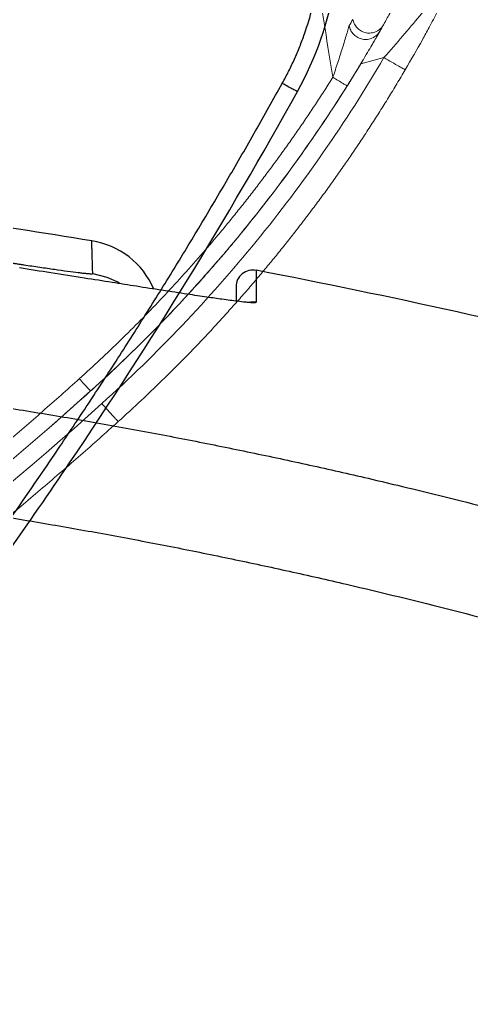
# Model space of a CAD drawing. Extents: x -4361 to 1554, y -156 to 2372.
# Drawn here: x -743.2 to -716.4, y 666.5 to 724.1 of the extents above; entities that cross this region are included whole.
import ezdxf

# ---------------------------------------------------------------- set-up
doc = ezdxf.new("R2010")
doc.units = 0
doc.header["$LTSCALE"] = 20
doc.header["$MEASUREMENT"] = 0
doc.linetypes.add('CENTER', pattern=[2, 1.25, -0.25, 0.25, -0.25])
doc.layers.get('0').update_dxf_attribs({"linetype": 'CONTINUOUS'})
doc.layers.add('CENTER', color=2, linetype='CENTER')

# ---------------------------------------------------------------- blocks, each defined once
blk = doc.blocks.new('A$C151ae08b')
at = {"color": 7, "linetype": 'Continuous', "lineweight": 15}
blk.add_line((58.151, 26.529), (58.151, 26.179), dxfattribs=at)
for points, knots in [([(54.783, 31.666), (54.729, 31.772), (54.622, 31.984), (54.463, 32.303), (54.306, 32.624), (54.151, 32.945), (53.999, 33.267), (53.849, 33.591), (53.701, 33.915), (53.555, 34.24), (53.411, 34.567), (53.27, 34.894), (53.13, 35.222), (52.947, 35.661), (52.724, 36.212), (52.466, 36.876), (52.216, 37.544), (51.975, 38.216), (51.743, 38.89), (51.596, 39.343), (51.522, 39.569)], [0, 0, 0, 0, 0.041701, 0.08339, 0.125068, 0.166737, 0.2084, 0.250057, 0.291711, 0.333364, 0.375018, 0.416674, 0.458335, 0.500001, 0.583324, 0.666631, 0.749937, 0.833257, 0.916606, 1, 1, 1, 1]), ([(51.293, 39.492), (51.33, 39.378), (51.404, 39.151), (51.517, 38.811), (51.632, 38.472), (51.75, 38.133), (51.87, 37.796), (51.992, 37.459), (52.116, 37.123), (52.243, 36.788), (52.371, 36.454), (52.502, 36.121), (52.636, 35.788), (52.816, 35.346), (53.048, 34.796), (53.334, 34.139), (53.63, 33.487), (53.934, 32.838), (54.246, 32.193), (54.462, 31.766), (54.569, 31.553)], [0, 0, 0, 0, 0.041701, 0.08339, 0.125068, 0.166737, 0.2084, 0.250057, 0.291711, 0.333364, 0.375018, 0.416674, 0.458335, 0.500001, 0.583324, 0.666631, 0.749937, 0.833257, 0.916606, 1, 1, 1, 1]), ([(54.035, 31.28), (53.98, 31.389), (53.869, 31.607), (53.706, 31.934), (53.546, 32.262), (53.388, 32.591), (53.232, 32.921), (53.078, 33.252), (52.927, 33.583), (52.779, 33.915), (52.632, 34.248), (52.488, 34.581), (52.347, 34.915), (52.207, 35.25), (52.071, 35.585), (51.936, 35.921), (51.804, 36.257), (51.674, 36.594), (51.547, 36.932), (51.422, 37.27), (51.299, 37.608), (51.179, 37.947), (51.061, 38.287), (50.946, 38.627), (50.832, 38.967), (50.759, 39.195), (50.722, 39.309)], [0, 0, 0, 0, 0.042109, 0.084179, 0.126211, 0.168205, 0.21016, 0.252076, 0.293954, 0.335794, 0.377595, 0.419358, 0.461082, 0.502768, 0.544416, 0.586025, 0.627595, 0.669127, 0.710621, 0.752076, 0.793493, 0.834871, 0.876211, 0.917513, 0.958775, 1, 1, 1, 1]), ([(59.46, 32.827), (59.494, 32.766), (59.561, 32.642), (59.664, 32.458), (59.77, 32.276), (59.877, 32.095), (59.987, 31.916), (60.099, 31.738), (60.212, 31.561), (60.328, 31.386), (60.447, 31.213), (60.567, 31.04), (60.689, 30.87), (61.022, 30.417), (61.592, 29.706), (62.453, 28.782), (63.38, 27.925), (64.133, 27.326), (64.67, 26.94), (64.966, 26.735), (65.267, 26.537), (65.571, 26.345), (65.881, 26.16), (66.194, 25.98), (66.406, 25.866), (66.512, 25.808)], [0, 0, 0, 0, 0.020905, 0.041786, 0.062647, 0.083491, 0.104321, 0.12514, 0.145951, 0.166757, 0.187561, 0.208366, 0.229176, 0.249993, 0.375215, 0.500001, 0.624847, 0.75001, 0.78568, 0.821339, 0.857001, 0.892682, 0.928399, 0.964166, 1, 1, 1, 1]), ([(70.173, 24.858), (70.103, 24.874), (69.416, 25.036), (68.162, 25.526), (66.445, 26.341), (64.837, 27.361), (63.353, 28.553), (62.022, 29.912), (60.929, 31.28), (60.367, 32.24), (60.125, 32.653)], [0, 0, 0, 0, 0.01652, 0.162221, 0.307825, 0.453378, 0.598897, 0.744402, 0.889948, 1, 1, 1, 1]), ([(54.569, 31.553), (54.569, 31.553), (54.575, 31.557), (54.596, 31.568), (54.612, 31.577), (54.651, 31.597), (54.675, 31.61), (54.727, 31.637), (54.756, 31.652), (54.783, 31.666)], [0, 0, 0, 0, 0.25, 0.25, 0.5, 0.5, 0.75, 0.75, 1, 1, 1, 1]), ([(58.068, 26.969), (58.018, 27.023), (57.918, 27.132), (57.77, 27.297), (57.623, 27.463), (57.479, 27.63), (57.336, 27.799), (57.196, 27.97), (57.057, 28.142), (56.92, 28.315), (56.784, 28.49), (56.651, 28.666), (56.52, 28.844), (56.39, 29.023), (56.226, 29.255), (56.03, 29.541), (55.805, 29.885), (55.586, 30.232), (55.375, 30.584), (55.17, 30.94), (54.972, 31.3), (54.846, 31.544), (54.783, 31.666)], [0, 0, 0, 0, 0.038555, 0.077079, 0.115575, 0.154049, 0.192504, 0.230945, 0.269376, 0.307802, 0.346227, 0.384655, 0.423091, 0.461539, 0.500003, 0.571416, 0.642788, 0.714146, 0.785519, 0.856933, 0.928418, 1, 1, 1, 1]), ([(54.569, 31.553), (54.603, 31.487), (54.671, 31.356), (54.775, 31.16), (54.881, 30.966), (54.988, 30.772), (55.098, 30.58), (55.21, 30.39), (55.324, 30.2), (55.439, 30.012), (55.557, 29.825), (55.676, 29.639), (55.798, 29.455), (55.922, 29.271), (56.047, 29.089), (56.217, 28.848), (56.434, 28.551), (56.702, 28.199), (56.977, 27.853), (57.259, 27.513), (57.549, 27.179), (57.845, 26.85), (58.049, 26.636), (58.151, 26.529)], [0, 0, 0, 0, 0.035814, 0.071597, 0.107353, 0.143086, 0.178799, 0.214497, 0.250184, 0.285863, 0.321538, 0.357215, 0.392895, 0.428584, 0.464286, 0.500004, 0.571417, 0.642783, 0.714133, 0.785497, 0.856909, 0.9284, 1, 1, 1, 1]), ([(54.569, 31.553), (55.01, 30.69), (55.511, 29.857), (56.622, 28.268), (57.232, 27.513), (57.892, 26.802)], [0, 0, 0, 0, 0.5, 0.5, 1, 1, 1, 1]), ([(54.349, 31.444), (54.312, 31.425), (54.272, 31.404), (54.194, 31.364), (54.157, 31.345), (54.096, 31.313), (54.072, 31.301), (54.042, 31.284), (54.035, 31.281), (54.035, 31.28)], [0, 0, 0, 0, 0.25, 0.25, 0.5, 0.5, 0.75, 0.75, 1, 1, 1, 1]), ([(58.151, 26.179), (57.388, 26.952), (56.684, 27.784), (55.412, 29.547), (54.843, 30.476), (54.349, 31.444)], [0, 0, 0, 0, 0.5, 0.5, 1, 1, 1, 1]), ([(57.901, 25.926), (57.846, 25.982), (57.735, 26.095), (57.572, 26.266), (57.411, 26.438), (57.253, 26.611), (57.097, 26.786), (56.943, 26.962), (56.791, 27.139), (56.641, 27.318), (56.494, 27.497), (56.349, 27.678), (56.207, 27.86), (56.067, 28.042), (55.929, 28.226), (55.793, 28.411), (55.66, 28.597), (55.529, 28.783), (55.4, 28.971), (55.274, 29.159), (55.15, 29.349), (55.028, 29.539), (54.908, 29.729), (54.791, 29.921), (54.676, 30.113), (54.564, 30.306), (54.453, 30.5), (54.345, 30.694), (54.24, 30.889), (54.136, 31.084), (54.069, 31.215), (54.035, 31.28)], [0, 0, 0, 0, 0.035711, 0.071333, 0.106869, 0.142316, 0.177676, 0.212948, 0.248132, 0.283229, 0.318238, 0.353159, 0.387992, 0.422738, 0.457396, 0.491967, 0.526449, 0.560845, 0.595152, 0.629372, 0.663503, 0.697548, 0.731504, 0.765373, 0.799154, 0.832848, 0.866454, 0.899972, 0.933402, 0.966745, 1, 1, 1, 1]), ([(57.892, 26.802), (57.892, 26.803), (57.893, 26.804), (57.897, 26.808), (57.901, 26.811), (57.913, 26.823), (57.925, 26.835), (57.959, 26.867), (57.979, 26.886), (58.023, 26.927), (58.046, 26.949), (58.068, 26.969)], [0, 0, 0, 0, 0.125, 0.125, 0.25, 0.25, 0.5, 0.5, 0.75, 0.75, 1, 1, 1, 1]), ([(66.512, 25.808), (66.336, 25.838), (65.985, 25.897), (65.459, 25.983), (64.934, 26.068), (63.882, 26.234), (62.646, 26.418), (61.238, 26.609), (60.299, 26.728), (59.483, 26.822), (58.776, 26.899), (58.304, 26.946), (58.068, 26.969)], [0, 0, 0, 0, 0.062682, 0.125242, 0.187681, 0.25, 0.499998, 0.627415, 0.749999, 0.833086, 0.916418, 1, 1, 1, 1]), ([(58.732, 26.546), (58.731, 26.547), (58.728, 26.548), (58.723, 26.551), (58.716, 26.556), (58.706, 26.562), (58.677, 26.58), (58.62, 26.615), (58.534, 26.668), (58.414, 26.744), (58.289, 26.824), (58.177, 26.898), (58.113, 26.939), (58.082, 26.96), (58.068, 26.969)], [0, 0, 0, 0, 0.021678, 0.042678, 0.063067, 0.093052, 0.125325, 0.250299, 0.375249, 0.500218, 0.74999, 0.874988, 0.945625, 1, 1, 1, 1]), ([(57.892, 26.802), (57.906, 26.788), (57.932, 26.759), (57.972, 26.717), (58.012, 26.674), (58.052, 26.632), (58.109, 26.572), (58.188, 26.49), (58.283, 26.392), (58.36, 26.314), (58.414, 26.26), (58.452, 26.221), (58.484, 26.189), (58.508, 26.166), (58.523, 26.151), (58.533, 26.142), (58.537, 26.139), (58.538, 26.137)], [0, 0, 0, 0, 0.049834, 0.099755, 0.14975, 0.199817, 0.249963, 0.365579, 0.499775, 0.62466, 0.68868, 0.749646, 0.818201, 0.874839, 0.915466, 0.957204, 1, 1, 1, 1]), ([(58.539, 26.137), (58.522, 26.153), (58.507, 26.173), (58.484, 26.216), (58.475, 26.241), (58.467, 26.291), (58.466, 26.316), (58.473, 26.365), (58.481, 26.389), (58.5, 26.431), (58.514, 26.451), (58.547, 26.488), (58.567, 26.504), (58.612, 26.529), (58.636, 26.538), (58.684, 26.548), (58.709, 26.549), (58.732, 26.546)], [0, 0, 0, 0, 0.125, 0.125, 0.25, 0.25, 0.375, 0.375, 0.5, 0.5, 0.625, 0.625, 0.75, 0.75, 0.875, 0.875, 1, 1, 1, 1]), ([(58.805, 26.472), (58.782, 26.474), (58.758, 26.473), (58.71, 26.463), (58.685, 26.454), (58.642, 26.428), (58.622, 26.412), (58.588, 26.375), (58.575, 26.355), (58.556, 26.313), (58.549, 26.289), (58.542, 26.24), (58.543, 26.215), (58.552, 26.165), (58.56, 26.141), (58.584, 26.097), (58.599, 26.078), (58.615, 26.062)], [0, 0, 0, 0, 0.125, 0.125, 0.25, 0.25, 0.375, 0.375, 0.5, 0.5, 0.625, 0.625, 0.75, 0.75, 0.875, 0.875, 1, 1, 1, 1]), ([(58.411, 26.264), (58.402, 26.273), (58.39, 26.284), (58.377, 26.298), (58.373, 26.302)], [0, 0, 0, 0, 0.6977428, 1, 1, 1, 1]), ([(57.901, 25.926), (57.901, 25.926), (57.906, 25.932), (57.929, 25.957), (57.948, 25.976), (57.997, 26.026), (58.027, 26.055), (58.089, 26.117), (58.121, 26.149), (58.151, 26.179)], [0, 0, 0, 0, 0.25, 0.25, 0.5, 0.5, 0.75, 0.75, 1, 1, 1, 1]), ([(58.858, 25.175), (58.858, 25.175), (58.851, 25.185), (58.825, 25.22), (58.805, 25.246), (58.734, 25.341), (58.67, 25.428), (58.532, 25.621), (58.457, 25.727), (58.305, 25.948), (58.227, 26.063), (58.151, 26.179)], [0, 0, 0, 0, 0.125, 0.125, 0.25, 0.25, 0.5, 0.5, 0.75, 0.75, 1, 1, 1, 1]), ([(59.407, 25.329), (59.306, 25.419), (59.104, 25.599), (58.862, 25.825), (58.683, 25.996), (58.644, 26.034), (58.626, 26.051)], [0, 0, 0, 0, 0.258881, 0.517269, 0.776052, 1, 1, 1, 1]), ([(58.405, 25.433), (58.356, 25.479), (58.195, 25.63), (58.022, 25.805), (57.901, 25.926)], [0, 0, 0, 0, 0.3039082, 1, 1, 1, 1]), ([(58.98, 24.905), (58.974, 24.91), (58.962, 24.921), (58.873, 25), (58.749, 25.112), (58.594, 25.254), (58.47, 25.371), (58.405, 25.433)], [0, 0, 0, 0, 0.1944142, 0.3900561, 0.5852788, 0.7806075, 1, 1, 1, 1])]:
    blk.add_open_spline(points, degree=3, knots=knots, dxfattribs=at)
for points, degree in [([(54.349, 31.444), (53.041, 34.008), (51.939, 36.678), (51.059, 39.419)], 3), ([(51.293, 39.492), (52.17, 36.764), (53.267, 34.106), (54.569, 31.553)], 3), ([(58.732, 26.546), (58.757, 26.521), (58.782, 26.496), (58.805, 26.472)], 3), ([(58.201, 26.478), (58.151, 26.529)], 1), ([(58.539, 26.137), (58.565, 26.111), (58.591, 26.086), (58.615, 26.062)], 3), ([(58.626, 26.051), (58.615, 26.062)], 1)]:
    blk.add_open_spline(points, degree=degree, dxfattribs=at)
blk = doc.blocks.new('A$Cac67878c')
for points, knots in [([(5.88, 75.446), (6.243, 74.948), (6.968, 73.956), (8.063, 72.479), (9.16, 71.016), (10.26, 69.568), (11.364, 68.135), (12.47, 66.715), (14.549, 64.081), (17.649, 60.265), (21.144, 56.151), (23.993, 52.907), (26.155, 50.499), (28.343, 48.115), (30.556, 45.755), (32.796, 43.419), (35.061, 41.109), (37.351, 38.82), (38.899, 37.316), (39.673, 36.563)], [0, 0, 0, 0, 0.0358388, 0.0714845, 0.1069386, 0.1422022, 0.1772766, 0.2121632, 0.2468633, 0.3725112, 0.4980784, 0.5608369, 0.623575, 0.6863005, 0.7490206, 0.8117432, 0.8744755, 0.9372253, 1, 1, 1, 1]), ([(5.071, 74.82), (7.605, 71.332), (10.216, 67.899), (15.585, 61.15), (18.343, 57.834), (26.83, 48.07), (32.774, 41.807), (38.978, 35.816)], [0, 0, 0, 0, 0.25, 0.25, 0.5, 0.5, 1, 1, 1, 1]), ([(38.978, 35.816), (38.976, 35.818), (38.997, 35.843), (39.069, 35.925), (39.121, 35.981), (39.233, 36.102), (39.305, 36.178), (39.474, 36.357), (39.573, 36.46), (39.673, 36.563)], [0, 0, 0, 0, 0.25, 0.25, 0.5, 0.5, 0.75, 0.75, 1, 1, 1, 1]), ([(39.673, 36.563), (39.77, 36.47), (39.965, 36.285), (40.264, 36.014), (40.569, 35.75), (40.878, 35.492), (41.194, 35.241), (41.514, 34.997), (41.84, 34.759), (42.502, 34.298), (43.532, 33.657), (44.973, 32.925), (46.471, 32.316), (47.757, 31.918), (48.802, 31.665), (49.591, 31.51), (50.387, 31.386), (50.921, 31.332), (51.188, 31.305)], [0, 0, 0, 0, 0.0313076, 0.062571, 0.093804, 0.1250209, 0.1562357, 0.1874625, 0.2187154, 0.2500085, 0.3751279, 0.500275, 0.6253671, 0.7505076, 0.8129138, 0.875223, 0.9375477, 1, 1, 1, 1]), ([(38.978, 35.816), (40.607, 34.243), (42.505, 32.95), (46.624, 31.069), (48.844, 30.482), (51.1, 30.281)], [0, 0, 0, 0, 0.5, 0.5, 1, 1, 1, 1])]:
    blk.add_open_spline(points, degree=3, knots=knots)

msp = doc.modelspace()

# ---------------------------------------------------------------- linework, layer by layer
at = {"flags": 128}
msp.add_lwpolyline([(-738.827, 709.02), (-737.993, 708.806), (-737.261, 708.481)], dxfattribs=at)
for centre, radius, start, end in [((-804.475, 316.373), 400, 80.56224, 81.82472), ((-739.589, 706.262), 4.749, 22.82289, 81.46233), ((-729.329, 708.232), 1, 78.43257, 179.99982), ((-804.475, 316.373), 400, 72.16883, 79.14419)]:
    msp.add_arc(centre, radius, start, end)
for points, knots in [([(-738.827, 709.02), (-738.828, 709.083), (-738.832, 709.21), (-738.837, 709.389), (-738.842, 709.558), (-738.847, 709.718), (-738.852, 709.868), (-738.856, 710.008), (-738.86, 710.139), (-738.863, 710.26), (-738.867, 710.372), (-738.87, 710.474), (-738.872, 710.566), (-738.875, 710.649), (-738.877, 710.721), (-738.879, 710.785), (-738.881, 710.838), (-738.882, 710.882), (-738.883, 710.916), (-738.884, 710.94), (-738.884, 710.955), (-738.884, 710.958), (-738.884, 710.958), (-738.884, 710.958)], [0, 0, 0, 0, 0.049869, 0.099752, 0.149648, 0.199558, 0.249482, 0.29942, 0.349371, 0.399336, 0.449315, 0.499308, 0.549315, 0.599335, 0.649369, 0.699417, 0.749478, 0.799554, 0.849643, 0.899746, 0.949863, 0.999994, 1, 1, 1, 1]), ([(-743.908, 709.694), (-743.841, 709.684), (-743.709, 709.663), (-743.511, 709.633), (-743.313, 709.603), (-743.117, 709.573), (-742.823, 709.528), (-742.437, 709.47), (-741.968, 709.401), (-741.517, 709.335), (-740.947, 709.253), (-740.3, 709.163), (-739.767, 709.093), (-739.423, 709.052), (-739.208, 709.029), (-739.038, 709.014), (-738.93, 709.008), (-738.867, 709.008), (-738.833, 709.012), (-738.829, 709.017), (-738.827, 709.02)], [0, 0, 0, 0, 0.025305, 0.050543, 0.07575, 0.100963, 0.126219, 0.189242, 0.252174, 0.315043, 0.377781, 0.502813, 0.627408, 0.68963, 0.751786, 0.813834, 0.875917, 0.917131, 0.958429, 1, 1, 1, 1]), ([(-729.55, 707.302), (-729.621, 707.307), (-729.801, 707.321), (-730.311, 707.379), (-731.061, 707.477), (-732.073, 707.623), (-733.252, 707.8), (-734.652, 708.016), (-736.166, 708.253), (-737.71, 708.496), (-739.405, 708.763), (-741.251, 709.053), (-742.551, 709.256), (-743.175, 709.354)], [0, 0, 0, 0, 0.04752, 0.122084, 0.228385, 0.312896, 0.406378, 0.513715, 0.610148, 0.696826, 0.790159, 0.899436, 1, 1, 1, 1]), ([(-729.141, 709.214), (-729.141, 709.213), (-729.141, 709.211), (-729.141, 709.195), (-729.141, 709.168), (-729.141, 709.131), (-729.141, 709.084), (-729.141, 709.026), (-729.141, 708.957), (-729.14, 708.878), (-729.14, 708.788), (-729.14, 708.688), (-729.14, 708.577), (-729.14, 708.456), (-729.14, 708.325), (-729.14, 708.183), (-729.14, 708.03), (-729.14, 707.868), (-729.14, 707.695), (-729.14, 707.512), (-729.14, 707.381), (-729.14, 707.316)], [0, 0, 0, 0, 0.052862, 0.105698, 0.158509, 0.211294, 0.264054, 0.316788, 0.369496, 0.422179, 0.474836, 0.527467, 0.580073, 0.632653, 0.685208, 0.737737, 0.790241, 0.842719, 0.895172, 0.947599, 1, 1, 1, 1]), ([(-730.329, 708.233), (-730.329, 708.2), (-730.329, 708.158), (-730.329, 707.517), (-730.329, 707.384)], [0, 0, 0, 0, 0.7917391, 1, 1, 1, 1]), ([(-729.14, 707.316), (-729.219, 707.327), (-729.36, 707.346), (-729.499, 707.316), (-729.56, 707.303)], [0, 0, 0, 0, 0.562846, 1, 1, 1, 1]), ([(-729.14, 707.316), (-729.149, 707.306), (-729.166, 707.289), (-729.286, 707.286), (-729.402, 707.289), (-729.505, 707.298), (-729.55, 707.302)], [0, 0, 0, 0, 0.366214, 0.650164, 0.847714, 1, 1, 1, 1]), ([(-748.45, 701.747), (-747.862, 701.661), (-746.687, 701.49), (-744.928, 701.221), (-743.173, 700.942), (-741.421, 700.654), (-739.673, 700.356), (-737.927, 700.048), (-736.184, 699.73), (-734.443, 699.402), (-732.703, 699.064), (-730.965, 698.715), (-729.228, 698.356), (-727.492, 697.987), (-725.756, 697.608), (-724.02, 697.218), (-722.046, 696.763), (-719.806, 696.23), (-717.268, 695.604), (-714.637, 694.931), (-711.911, 694.206), (-709.088, 693.428), (-706.167, 692.591), (-703.145, 691.691), (-700.018, 690.727), (-697.905, 690.042), (-696.829, 689.694)], [0, 0, 0, 0, 0.033573, 0.067095, 0.100574, 0.134018, 0.167433, 0.200829, 0.234213, 0.267593, 0.300977, 0.334372, 0.367786, 0.401228, 0.434705, 0.468225, 0.501796, 0.549156, 0.598394, 0.64955, 0.702674, 0.757819, 0.815048, 0.874433, 0.936053, 1, 1, 1, 1]), ([(-749.396, 695.405), (-748.822, 695.321), (-747.676, 695.153), (-745.958, 694.889), (-744.242, 694.617), (-742.527, 694.334), (-740.814, 694.041), (-739.102, 693.739), (-737.393, 693.427), (-735.685, 693.105), (-733.979, 692.773), (-732.275, 692.432), (-730.573, 692.081), (-728.873, 691.72), (-727.174, 691.35), (-725.479, 690.969), (-722.236, 690.223), (-717.461, 689.055), (-712.6, 687.756), (-708.445, 686.581), (-705.385, 685.679), (-702.319, 684.734), (-700.279, 684.086), (-699.234, 683.746), (-698.867, 683.627)], [0, 0, 0, 0, 0.033456, 0.066912, 0.100367, 0.133822, 0.167277, 0.200732, 0.234187, 0.267642, 0.301098, 0.334554, 0.36801, 0.401467, 0.434925, 0.468382, 0.501839, 0.627058, 0.75227, 0.792437, 0.876386, 0.936526, 0.977731, 1, 1, 1, 1])]:
    msp.add_open_spline(points, degree=3, knots=knots)
at = {"layer": 'CENTER', "color": 1, "linetype": 'CENTER', "ltscale": 2}
msp.add_arc((-818.144, 649.4), 480.222, 355.55686, 87.16233, dxfattribs=at)

# ---------------------------------------------------------------- block references
at = {"rotation": 105}
msp.add_blockref('A$Cac67878c', (-682.002, 691.452), dxfattribs=at)
at = {"xscale": 4.08, "yscale": 4.08, "zscale": 4.08, "rotation": 105}
msp.add_blockref('A$C151ae08b', (-556.979, 520.314), dxfattribs=at)

doc.saveas('drawing.dxf')
